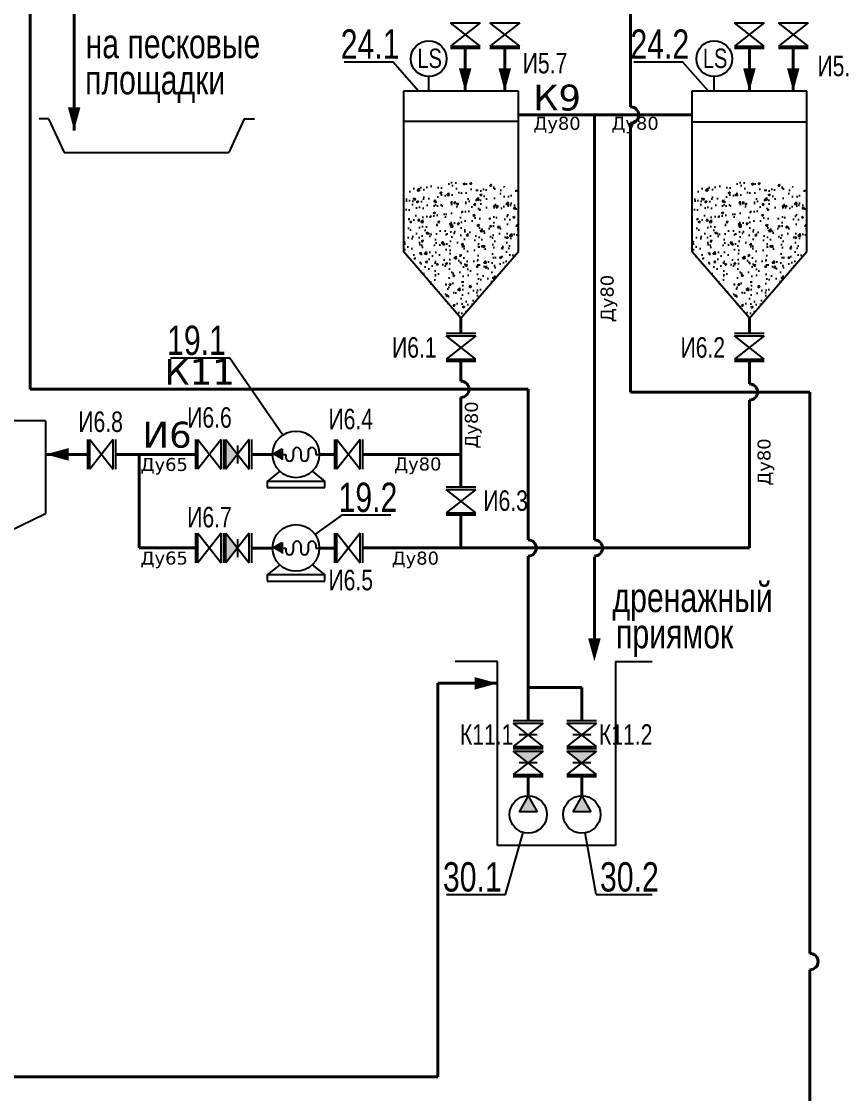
# Model space of a CAD drawing. Extents: x 151310 to 250336, y -70311 to -4848.
# Drawn here: x 227484 to 232217, y -27245 to -21071 of the extents above; entities that cross this region are included whole.
import ezdxf

# ---------------------------------------------------------------- set-up
doc = ezdxf.new("R2010")
doc.units = 0
doc.header["$LTSCALE"] = 300
doc.header["$MEASUREMENT"] = 0
doc.layers.add('1', color=7, linetype='CONTINUOUS')
doc.layers.add('Обозначение задвижек', color=7, linetype='CONTINUOUS')
doc.layers.add('Запорная арматура', color=7, linetype='CONTINUOUS', lineweight=20)
for name, color, linetype, lineweight, true_color in [('И4', 7, 'CONTINUOUS', 40, 0x783c00), ('И5', 7, 'CONTINUOUS', 40, 0x5a3200), ('И6', 7, 'CONTINUOUS', 40, 0x321e00), ('К10', 7, 'CONTINUOUS', 40, 0x006e00), ('К11', 7, 'CONTINUOUS', 40, 0x005000), ('К8', 7, 'CONTINUOUS', 40, 0x008282), ('К9', 7, 'CONTINUOUS', 40, 0x00fa00)]:
    doc.layers.add(name, color=color, linetype=linetype, lineweight=lineweight, true_color=true_color)
doc.styles.add('MONARCH', font='monarch', dxfattribs={"width": 0.77})

msp = doc.modelspace()

# ---------------------------------------------------------------- hatches: boundary and pattern name
at = {"layer": '1', "ltscale": 0.4}
h = msp.add_hatch(dxfattribs=at)
h.set_pattern_fill('AR-CONC', color=256, scale=15.995253)
h.set_pattern_definition([(50, (48847.86, -1536.14), (114.727583, -10.037363), [11.99644, -131.96084]), (355, (48847.86, -1536.14), (-22.19363, 120.31504), [9.59715, -105.56867]), (100.451444, (48857.43, -1536.98), (92.533955, 110.27767), [10.195405, -112.14946]), (46.1842, (48847.86, -1504.15), (170.70795, -26.47523), [17.99466, -197.94126]), (96.63564, (48862.09, -1506.36), (149.50155, 155.81274), [15.29312, -168.22428]), (351.18416, (48847.86, -1504.15), (149.50155, 155.81274), [14.39573, -158.353]), (21, (48863.86, -1512.15), (95.476795, -64.39991), [11.99644, -131.96084]), (326, (48863.86, -1512.15), (38.9189, 115.98959), [9.59715, -105.56867]), (71.451445, (48871.82, -1517.52), (134.3957, 51.589675), [10.195405, -112.14946]), (37.5, (48847.865, -1536.142), (1.945, 53.247215), [0, -104.289051, 0, -107.168197, 0, -105.968553]), (7.5, (48847.865, -1536.14), (42.078639, 63.087152), [0, -61.101868, 0, -101.889763, 0, -40.388015]), (327.5, (48812.195, -1536.142), (85.386251, -3.607709), [0, -39.988133, 0, -124.762976, 0, -165.550872]), (317.5, (48796.2, -1536.14), (93.282105, 16.012045), [0, -51.984573, 0, -82.855412, 0, -117.56511])])
edge = h.paths.add_edge_path()
edge.add_line((230345.1, -22395.9), (230345.1, -22039.2))
edge.add_spline(control_points=[(230345.1, -22039.2), (230233.1, -22014.1), (230015.1, -21966.6), (229794.4, -22028.6), (229685, -22028.3), (229682.5, -22028.3)], knot_values=[7.03529, 7.03529, 7.03529, 7.03529, 325.287239, 626.108141, 633.077798, 633.077798, 633.077798, 633.077798], degree=3, periodic=0)
edge.add_line((229682.5, -22028.3), (229682.5, -22395.9))
edge.add_line((229682.5, -22395.9), (230013.8, -22779.2))
edge.add_line((230013.8, -22779.2), (230345.1, -22395.9))
h = msp.add_hatch(dxfattribs=at)
h.set_pattern_fill('AR-CONC', color=256, scale=15.995253)
h.set_pattern_definition([(50, (50508.63, -1536.14), (114.727583, -10.037363), [11.99644, -131.96084]), (355, (50508.63, -1536.14), (-22.19363, 120.31504), [9.59715, -105.56867]), (100.451444, (50518.19, -1536.98), (92.533955, 110.27767), [10.195405, -112.14946]), (46.1842, (50508.63, -1504.15), (170.70795, -26.47523), [17.99466, -197.94126]), (96.63564, (50522.85, -1506.36), (149.50155, 155.81274), [15.29312, -168.22428]), (351.18416, (50508.63, -1504.15), (149.50155, 155.81274), [14.39573, -158.353]), (21, (50524.62, -1512.15), (95.476795, -64.39991), [11.99644, -131.96084]), (326, (50524.62, -1512.15), (38.9189, 115.98959), [9.59715, -105.56867]), (71.451445, (50532.58, -1517.52), (134.3957, 51.589675), [10.195405, -112.14946]), (37.5, (50508.625, -1536.142), (1.945, 53.247215), [0, -104.289051, 0, -107.168197, 0, -105.968553]), (7.5, (50508.625, -1536.14), (42.078639, 63.087152), [0, -61.101868, 0, -101.889763, 0, -40.388015]), (327.5, (50472.956, -1536.142), (85.386251, -3.607709), [0, -39.988133, 0, -124.762976, 0, -165.550872]), (317.5, (50456.96, -1536.14), (93.282105, 16.012045), [0, -51.984573, 0, -82.855412, 0, -117.56511])])
edge = h.paths.add_edge_path()
edge.add_line((232005.9, -22395.9), (232005.9, -22039.2))
edge.add_spline(control_points=[(232005.9, -22039.2), (231893.8, -22014.1), (231675.8, -21966.6), (231455.1, -22028.6), (231345.7, -22028.3), (231343.2, -22028.3)], knot_values=[7.03529, 7.03529, 7.03529, 7.03529, 325.287239, 626.108141, 633.077798, 633.077798, 633.077798, 633.077798], degree=3, periodic=0)
edge.add_line((231343.2, -22028.3), (231343.2, -22395.9))
edge.add_line((231343.2, -22395.9), (231674.6, -22779.2))
edge.add_line((231674.6, -22779.2), (232005.9, -22395.9))
h = msp.add_hatch(color=256, dxfattribs=at)
h.dxf.hatch_style = 1
h.paths.add_polyline_path([(228660.8, -23649.9), (228727.9, -23564.3), (228660.8, -23478.7)])
at = {"layer": '1', "ltscale": 0.3}
h = msp.add_hatch(color=1, dxfattribs=at)
h.dxf.hatch_style = 1
h.paths.add_polyline_path([(228929.7, -23564.8), (228985.5, -23533.2), (228985.5, -23596)])
at = {"layer": '1', "ltscale": 0.4}
h = msp.add_hatch(color=256, dxfattribs=at)
h.dxf.hatch_style = 1
h.paths.add_polyline_path([(228660.8, -24189.1), (228727.9, -24103.4), (228660.8, -24017.8)])
at = {"layer": '1', "ltscale": 0.3}
h = msp.add_hatch(color=1, dxfattribs=at)
h.dxf.hatch_style = 1
h.paths.add_polyline_path([(228929.7, -24104), (228985.5, -24072.3), (228985.5, -24135.2)])
at = {"layer": '1', "ltscale": 0.4}
h = msp.add_hatch(color=256, dxfattribs=at)
h.dxf.hatch_style = 1
h.paths.add_polyline_path([(230400.9, -25340.2), (230486.5, -25273.1), (230315.2, -25273.1)])
h = msp.add_hatch(color=256, dxfattribs=at)
h.dxf.hatch_style = 1
h.paths.add_polyline_path([(230709.4, -25340.2), (230795, -25273.1), (230623.8, -25273.1)])
at = {"layer": '1', "ltscale": 0.3}
h = msp.add_hatch(color=124, dxfattribs=at)
h.dxf.hatch_style = 1
h.paths.add_polyline_path([(230400.9, -25530.8), (230453.6, -25623.7), (230348.9, -25623.7)])
h = msp.add_hatch(color=124, dxfattribs=at)
h.dxf.hatch_style = 1
h.paths.add_polyline_path([(230709.4, -25530.8), (230762.2, -25623.7), (230657.4, -25623.7)])

# ---------------------------------------------------------------- linework, layer by layer
at = {"layer": '1'}
for p, q in [((229953, -21079.3), (230124.2, -21079.3)), ((230124.2, -21079.3), (229953, -21213.6)), ((230124.2, -21213.6), (229953, -21079.3)), ((230180.9, -21079.3), (230352.2, -21079.3)), ((230352.2, -21079.3), (230180.9, -21213.6)), ((230352.2, -21213.6), (230180.9, -21079.3)), ((231589.2, -21079.3), (231760.5, -21079.3)), ((231760.5, -21079.3), (231589.2, -21213.6)), ((231760.5, -21213.6), (231589.2, -21079.3)), ((231841.7, -21079.3), (232012.9, -21079.3)), ((232012.9, -21079.3), (231841.7, -21213.6)), ((232012.9, -21213.6), (231841.7, -21079.3)), ((229953, -21213.6), (230124.2, -21213.6)), ((230124.2, -21227), (229953, -21227)), ((230180.9, -21213.6), (230352.2, -21213.6)), ((230352.2, -21227), (230180.9, -21227)), ((231589.2, -21213.6), (231760.5, -21213.6)), ((231760.5, -21227), (231589.2, -21227)), ((231841.7, -21213.6), (232012.9, -21213.6)), ((232012.9, -21227), (231841.7, -21227)), ((230099.4, -22867.4), (229928.2, -22867.4)), ((229928.2, -22880.8), (230099.4, -22880.8)), ((230099.4, -22880.8), (229928.2, -23015.1)), ((230099.4, -23015.1), (229928.2, -22880.8)), ((231760.2, -22867.4), (231588.9, -22867.4)), ((231588.9, -22880.8), (231760.2, -22880.8)), ((231760.2, -22880.8), (231588.9, -23015.1)), ((231760.2, -23015.1), (231588.9, -22880.8)), ((229928.2, -23015.1), (230099.4, -23015.1)), ((230099.4, -23028.5), (229928.2, -23028.5)), ((231588.9, -23015.1), (231760.2, -23015.1)), ((231760.2, -23028.5), (231588.9, -23028.5)), ((227864.4, -23478.7), (227864.4, -23649.9)), ((227877.8, -23649.9), (227877.8, -23478.7)), ((227877.8, -23478.7), (228012.1, -23649.9)), ((228012.1, -23478.7), (227877.8, -23649.9)), ((228012.1, -23649.9), (228012.1, -23478.7)), ((228025.5, -23478.7), (228025.5, -23649.9)), ((228486.3, -23478.7), (228486.3, -23649.9)), ((228499.7, -23649.9), (228499.7, -23478.7)), ((228499.7, -23478.7), (228633.9, -23649.9)), ((228633.9, -23478.7), (228499.7, -23649.9)), ((228633.9, -23649.9), (228633.9, -23478.7)), ((228647.4, -23478.7), (228647.4, -23649.9)), ((228660.8, -23649.9), (228660.8, -23478.7)), ((228660.8, -23478.7), (228795.1, -23649.9)), ((228795.1, -23478.7), (228660.8, -23649.9)), ((228727.9, -23512.9), (228727.9, -23615.7)), ((228727.9, -23512.9), (228727.9, -23616.2)), ((228795.1, -23649.9), (228795.1, -23478.7)), ((228808.5, -23478.7), (228808.5, -23649.9)), ((229285.6, -23478.7), (229285.6, -23649.9)), ((229299, -23649.9), (229299, -23478.7)), ((229299, -23478.7), (229433.3, -23649.9)), ((229433.3, -23478.7), (229299, -23649.9)), ((229433.3, -23649.9), (229433.3, -23478.7)), ((229446.7, -23478.7), (229446.7, -23649.9)), ((230099.7, -23753.3), (229928.4, -23753.3)), ((229928.4, -23766.7), (230099.7, -23766.7)), ((230099.7, -23766.7), (229928.4, -23901)), ((230099.7, -23901), (229928.4, -23766.7)), ((229928.4, -23901), (230099.7, -23901)), ((230099.7, -23914.4), (229928.4, -23914.4)), ((228486.3, -24017.8), (228486.3, -24189.1)), ((228499.7, -24189.1), (228499.7, -24017.8)), ((228499.7, -24017.8), (228633.9, -24189.1)), ((228633.9, -24017.8), (228499.7, -24189.1)), ((228633.9, -24189.1), (228633.9, -24017.8)), ((228647.4, -24017.8), (228647.4, -24189.1)), ((228660.8, -24189.1), (228660.8, -24017.8)), ((228660.8, -24017.8), (228795.1, -24189.1)), ((228795.1, -24017.8), (228660.8, -24189.1)), ((228795.1, -24189.1), (228795.1, -24017.8)), ((228808.5, -24017.8), (228808.5, -24189.1)), ((229285.6, -24017.8), (229285.6, -24189.1)), ((229299, -24189.1), (229299, -24017.8)), ((229299, -24017.8), (229433.3, -24189.1)), ((229433.3, -24017.8), (229299, -24189.1)), ((229433.3, -24189.1), (229433.3, -24017.8)), ((229446.7, -24017.8), (229446.7, -24189.1)), ((228727.9, -24052), (228727.9, -24154.8)), ((228727.9, -24052), (228727.9, -24155.3)), ((230486.5, -25098.6), (230315.2, -25098.6)), ((230315.2, -25112), (230486.5, -25112)), ((230486.5, -25112), (230315.2, -25246.2)), ((230486.5, -25246.2), (230315.2, -25112)), ((230795, -25098.6), (230623.8, -25098.6)), ((230623.8, -25112), (230795, -25112)), ((230795, -25112), (230623.8, -25246.2)), ((230795, -25246.2), (230623.8, -25112)), ((230452.2, -25179.1), (230349, -25179.1)), ((230452.2, -25179.1), (230349.5, -25179.1)), ((230760.8, -25179.1), (230657.5, -25179.1)), ((230760.8, -25179.1), (230658, -25179.1)), ((230315.2, -25246.2), (230486.5, -25246.2)), ((230623.8, -25246.2), (230795, -25246.2)), ((230486.5, -25259.7), (230315.2, -25259.7)), ((230315.2, -25273.1), (230486.5, -25273.1)), ((230486.5, -25273.1), (230315.2, -25407.4)), ((230486.5, -25407.4), (230315.2, -25273.1)), ((230795, -25259.7), (230623.8, -25259.7)), ((230623.8, -25273.1), (230795, -25273.1)), ((230795, -25273.1), (230623.8, -25407.4)), ((230795, -25407.4), (230623.8, -25273.1)), ((230452.2, -25340.2), (230349, -25340.2)), ((230452.2, -25340.2), (230349.5, -25340.2)), ((230760.8, -25340.2), (230657.5, -25340.2)), ((230760.8, -25340.2), (230658, -25340.2)), ((230315.2, -25407.4), (230486.5, -25407.4)), ((230486.5, -25420.8), (230315.2, -25420.8)), ((230623.8, -25407.4), (230795, -25407.4)), ((230795, -25420.8), (230623.8, -25420.8))]:
    msp.add_line(p, q, dxfattribs=at)
at = {"layer": '1', "color": 1, "ltscale": 0.4}
for p, q in [((230345.1, -21473.4), (229682.5, -21473.4)), ((229682.5, -21473.4), (229682.5, -22395.9)), ((230345.1, -22395.9), (230345.1, -21473.4)), ((232005.9, -21473.4), (231343.2, -21473.4)), ((231343.2, -21473.4), (231343.2, -22395.9)), ((232005.9, -22395.9), (232005.9, -21473.4)), ((230013.8, -22779.2), (229682.5, -22395.9)), ((230013.8, -22779.2), (230345.1, -22395.9)), ((231674.6, -22779.2), (231343.2, -22395.9)), ((231674.6, -22779.2), (232005.9, -22395.9)), ((228987.8, -23453.6), (228681.1, -23009.2)), ((228985.5, -23564.6), (229005.3, -23564.6)), ((229005.3, -23564.6), (229005.3, -23582.1)), ((229048.4, -23547), (229048.4, -23582.1)), ((229091.5, -23547), (229091.5, -23582.1)), ((229134.7, -23547), (229134.7, -23582.1)), ((229177.8, -23547), (229177.8, -23564.6)), ((229177.8, -23564.6), (229198.6, -23564.6)), ((229329.5, -23913.3), (229173.4, -24025.1)), ((228985.5, -24103.7), (229005.3, -24103.7)), ((229005.3, -24103.7), (229005.3, -24121.2)), ((229048.4, -24086.1), (229048.4, -24121.2)), ((229091.5, -24086.1), (229091.5, -24121.2)), ((229134.7, -24086.1), (229134.7, -24121.2)), ((229177.8, -24086.1), (229177.8, -24103.7)), ((229177.8, -24103.7), (229198.6, -24103.7))]:
    msp.add_line(p, q, dxfattribs=at)
at = {"layer": '1', "ltscale": 0.4}
for p, q in [((227639.5, -21632.6), (227584.8, -21632.6)), ((227639.5, -21632.6), (227728.9, -21825.5)), ((228766.8, -21632.6), (228677.4, -21825.5)), ((228766.8, -21632.6), (228824.5, -21632.6)), ((227728.9, -21825.5), (228677.4, -21825.5)), ((227622.3, -23371.8), (226831.6, -23371.8)), ((227622.3, -23371.8), (227622.3, -23905.6)), ((227227, -24095.4), (227622.3, -23905.6)), ((230225.1, -24756.5), (229981.6, -24756.5)), ((230225.1, -25817.3), (230225.1, -24756.5)), ((230904.1, -24756.5), (230904.1, -25817.3)), ((230904.1, -24756.5), (231114.2, -24756.5)), ((230269.8, -26099.1), (230371.8, -25741.8)), ((230791.5, -26099.1), (230728.6, -25744.2)), ((230904.1, -25817.3), (230225.1, -25817.3))]:
    msp.add_line(p, q, dxfattribs=at)
at = {"layer": '1', "color": 4, "ltscale": 0.4}
for p, q in [((230345.1, -21647.5), (229682.5, -21647.5)), ((231343.2, -21649.2), (232005.9, -21649.2))]:
    msp.add_line(p, q, dxfattribs=at)
at = {"layer": '1', "color": 1}
for p, q in [((228929.7, -23564.8), (228985.5, -23533.2)), ((228970.5, -23660.7), (228898.4, -23719.6)), ((229157.8, -23660.7), (229230, -23719.6)), ((228929.7, -24104), (228985.5, -24072.3)), ((228970.5, -24199.8), (228898.4, -24258.8)), ((229157.8, -24199.8), (229230, -24258.8))]:
    msp.add_line(p, q, dxfattribs=at)
at = {"layer": '1', "color": 1, "ltscale": 0.3}
for p, q in [((228985.5, -23533.2), (228985.5, -23596)), ((228898.4, -23755.5), (229230, -23755.5)), ((228985.5, -24072.3), (228985.5, -24135.2)), ((228898.4, -24294.7), (229230, -24294.7))]:
    msp.add_line(p, q, dxfattribs=at)
at = {"layer": '1', "color": 124}
for p, q in [((230400.9, -25530.8), (230348.9, -25623.7)), ((230400.9, -25530.8), (230453.6, -25623.7)), ((230709.4, -25530.8), (230657.4, -25623.7)), ((230709.4, -25530.8), (230762.2, -25623.7))]:
    msp.add_line(p, q, dxfattribs=at)
at = {"layer": '1', "color": 124, "ltscale": 0.3}
for p, q in [((230453.6, -25623.7), (230348.9, -25623.7)), ((230762.2, -25623.7), (230657.4, -25623.7))]:
    msp.add_line(p, q, dxfattribs=at)
at = {"layer": '1', "color": 1}
for points in [[(229230, -23755.5), (229230, -23719.6), (228898.4, -23719.6), (228898.4, -23755.5)], [(229230, -24294.7), (229230, -24258.8), (228898.4, -24258.8), (228898.4, -24294.7)]]:
    msp.add_lwpolyline(points, dxfattribs=at)
for centre in [(229064.2, -23564.2), (229064.2, -24103.4)]:
    msp.add_circle(centre, 134.4, dxfattribs=at)
at = {"layer": '1', "color": 124}
for centre in [(230401.4, -25638.3), (230709.9, -25638.3)]:
    msp.add_circle(centre, 107.5, dxfattribs=at)
at = {"layer": '1', "color": 1, "ltscale": 0.4}
for centre, start, end in [((229026.8, -23582.1), 180, 0), ((229070, -23547), 0, 180), ((229113.1, -23582.1), 180, 0), ((229156.2, -23547), 0, 180), ((229070, -24086.1), 0, 180), ((229156.2, -24086.1), 0, 180), ((229026.8, -24121.2), 180, 0), ((229113.1, -24121.2), 180, 0)]:
    msp.add_arc(centre, 21.6, start, end, dxfattribs=at)
at = {"layer": 'И4', "ltscale": 0.4}
for p, q in [((230038.3, -21473.4), (230038.6, -21227)), ((231674.6, -21473.4), (231674.8, -21227))]:
    msp.add_line(p, q, dxfattribs=at)
at = {"layer": 'И4', "ltscale": 0.3}
for points in [[(230038.3, -21473.4, 0, 72.3, 0), (230038.3, -21340.5, 45.2, 45.2, 0)], [(231674.6, -21473.4, 0, 72.3, 0), (231674.6, -21340.5, 45.2, 45.2, 0)]]:
    msp.add_lwpolyline(points, format="xyseb", dxfattribs=at)
at = {"layer": 'И5', "ltscale": 0.4}
for p, q in [((230990.3, -20908.4), (230990.3, -21562.9)), ((230266.3, -21473.4), (230266.3, -21227)), ((231927.1, -21473.4), (231927.1, -21227)), ((230990.3, -21656.4), (230990.3, -23205.1)), ((232023.4, -23205.1), (230990.3, -23205.1)), ((232023.4, -26438.4), (232023.4, -23205.1)), ((232023.4, -30749.8), (232023.4, -26531.9))]:
    msp.add_line(p, q, dxfattribs=at)
at = {"layer": 'И5', "ltscale": 0.3}
for points in [[(230266.3, -21473.4, 0, 72.3, 0), (230266.3, -21340.5, 45.2, 45.2, 0)], [(231927.1, -21473.4, 0, 72.3, 0), (231927.1, -21340.5, 45.2, 45.2, 0)]]:
    msp.add_lwpolyline(points, format="xyseb", dxfattribs=at)
at = {"layer": 'И5', "ltscale": 0.4}
for centre in [(230990.3, -21609.6), (232023.4, -26485.2)]:
    msp.add_arc(centre, 46.8, 270, 90, dxfattribs=at)
at = {"layer": 'И6', "ltscale": 0.4}
for p, q in [((230013.8, -22779.2), (230013.8, -22867.4)), ((231674.6, -22779.2), (231674.6, -22867.4)), ((230013.8, -23028.5), (230013.8, -23142.4)), ((231674.6, -23028.5), (231674.6, -23158.3)), ((230013.8, -23236), (230013.8, -23564.3)), ((231674.6, -23251.8), (231674.6, -24103.4)), ((227864.4, -23564.3), (227622.3, -23564.3)), ((228486.3, -23564.3), (228025.5, -23564.3)), ((228160.9, -24103.4), (228160.9, -23564.3)), ((228929.7, -23564.8), (228808.5, -23564.8)), ((229198.6, -23564.6), (229285.6, -23564.6)), ((229446.7, -23564.3), (230013.8, -23564.3)), ((230013.8, -23564.3), (230014.1, -23753.3)), ((230013.8, -23914.4), (230013.8, -24103.4)), ((228486.3, -24103.4), (228160.9, -24103.4)), ((228929.7, -24104), (228808.5, -24104)), ((229198.6, -24103.7), (229285.6, -24103.7)), ((229446.7, -24103.4), (231674.6, -24103.4))]:
    msp.add_line(p, q, dxfattribs=at)
at = {"layer": 'И6', "ltscale": 0.3}
msp.add_lwpolyline([(227622.3, -23564.3, 0, 72.3, 0), (227755.2, -23564.3, 45.2, 45.2, 0)], format="xyseb", dxfattribs=at)
at = {"layer": 'И6', "ltscale": 0.4}
for centre in [(230013.8, -23189.2), (231674.6, -23205.1)]:
    msp.add_arc(centre, 46.8, 270, 90, dxfattribs=at)
at = {"layer": 'К10', "ltscale": 0.4}
for p, q in [((229881, -27148.5), (229881, -24882.8)), ((229881, -24882.8), (230225.1, -24882.8)), ((223022.7, -27148.5), (229881, -27148.5))]:
    msp.add_line(p, q, dxfattribs=at)
at = {"layer": 'К10', "ltscale": 0.3}
msp.add_lwpolyline([(230225.1, -24882.8, 0, 72.3, 0), (230092.2, -24882.8, 45.2, 45.2, 0)], format="xyseb", dxfattribs=at)
at = {"layer": 'К11', "ltscale": 0.4}
for p, q in [((227533.1, -23189.2), (227533.1, -16617.1)), ((230400.9, -23189.2), (227533.1, -23189.2)), ((230400.9, -24056.7), (230400.9, -23189.2)), ((230400.9, -25098.6), (230400.9, -24150.2)), ((230709.4, -24906.8), (230400.9, -24906.8)), ((230709.4, -25098.6), (230709.4, -24906.8)), ((230400.9, -25530.8), (230400.9, -25420.8)), ((230709.4, -25530.8), (230709.4, -25420.8))]:
    msp.add_line(p, q, dxfattribs=at)
msp.add_arc((230400.9, -24103.4), 46.8, 270, 90, dxfattribs=at)
at = {"layer": 'К8', "ltscale": 0.4}
msp.add_line((227787, -16231.8), (227787, -21698.2), dxfattribs=at)
at = {"layer": 'К8', "ltscale": 0.3}
msp.add_lwpolyline([(227787, -21698.2, 0, 72.3, 0), (227787, -21565.4, 45.2, 45.2, 0)], format="xyseb", dxfattribs=at)
at = {"layer": 'К9', "ltscale": 0.4}
for p, q in [((230345.1, -21609.6), (231343.2, -21609.6)), ((230782.4, -21609.6), (230782.4, -24056.7)), ((230782.4, -24154.6), (230782.4, -24690.1))]:
    msp.add_line(p, q, dxfattribs=at)
at = {"layer": 'К9', "ltscale": 0.3}
msp.add_lwpolyline([(230782.4, -24756.5, 0, 72.3, 0), (230782.4, -24623.6, 45.2, 45.2, 0)], format="xyseb", dxfattribs=at)
at = {"layer": 'К9', "ltscale": 0.4}
msp.add_arc((230782.4, -24103.4), 46.8, 270, 90, dxfattribs=at)
at = {"layer": 'Обозначение задвижек', "color": 1, "ltscale": 0.4}
for p, q in [((229341.8, -21303), (229622.2, -21303)), ((229770.5, -21473.4), (229622.2, -21303)), ((231009.7, -21303), (231290.1, -21303)), ((231438.4, -21473.4), (231290.1, -21303)), ((228342.5, -23009.2), (228681.1, -23009.2)), ((229329.5, -23913.3), (229609.9, -23913.3))]:
    msp.add_line(p, q, dxfattribs=at)
at = {"layer": 'Обозначение задвижек', "color": 120, "ltscale": 0.4}
for p, q in [((229828.7, -21473.4), (229828.7, -21388.5)), ((231472.2, -21473.4), (231472.2, -21388.5))]:
    msp.add_line(p, q, dxfattribs=at)
at = {"layer": 'Обозначение задвижек', "ltscale": 0.4}
for p, q in [((229930.5, -26099.1), (230269.8, -26099.1)), ((230791.5, -26099.1), (231115.2, -26099.1))]:
    msp.add_line(p, q, dxfattribs=at)
at = {"layer": 'Обозначение задвижек', "color": 120, "ltscale": 0.4}
for centre in [(229828.7, -21285.8), (231472.2, -21285.8)]:
    msp.add_circle(centre, 102.8, dxfattribs=at)

# ---------------------------------------------------------------- texts
at = {"layer": '1', "color": 1, "ltscale": 0.4, "char_height": 168.91, "attachment_point": 1, "style": 'MONARCH'}
for s, insert in [('24.1', (229321.6, -21116.8)), ('24.2', (230989.4, -21116.8)), ('19.1', (228322.2, -22823)), ('19.2', (229309.3, -23727.1))]:
    msp.add_mtext_dynamic_manual_height_columns(s, width=409.843, gutter_width=879.7, heights=[0], dxfattribs=dict(at, insert=insert))
at = {"layer": '1', "ltscale": 0.4, "char_height": 168.91, "attachment_point": 1, "style": 'MONARCH'}
for s, width, insert in [('на песковые', 1316.363, (227852.8, -21113.8)), ('площадки', 409.843, (227850, -21322.1)), ('дренажный', 1316.363, (230886.4, -24303.7)), ('приямок', 409.843, (230907, -24512)), ('30.1', 409.843, (229910.2, -25912.9)), ('30.2', 409.843, (230814.6, -25912.9))]:
    msp.add_mtext_dynamic_manual_height_columns(s, width=width, gutter_width=879.7, heights=[0], dxfattribs=dict(at, insert=insert))
at = {"layer": 'Запорная арматура', "ltscale": 0.4, "char_height": 118.04, "attachment_point": 1, "style": 'MONARCH'}
for s, insert in [('И5.7', (230369.7, -21252.3)), ('И5.8', (232066.5, -21268.2)), ('И6.1', (229617.4, -22889.3)), ('И6.2', (231278.2, -22889.3)), ('И6.8', (227811.4, -23317.2)), ('И6.6', (228438.1, -23292.5)), ('И6.4', (229251.4, -23301.7)), ('И6.3', (230142.9, -23771.4)), ('И6.7', (228438.1, -23866.5)), ('И6.5', (229251.4, -24229.1)), ('К11.1', (230008.5, -25118.5)), ('К11.2', (230809.1, -25118.5))]:
    msp.add_mtext_dynamic_manual_height_columns(s, width=286.336, gutter_width=44263.9, heights=[0], dxfattribs=dict(at, insert=insert))
at = {"layer": 'И6', "ltscale": 15, "char_height": 75, "width": 304.377, "attachment_point": 3, "rotation": 90}
for insert in [(230036.6, -23259.1), (231721.3, -23472.3)]:
    msp.add_mtext('{\\fVerdana|b0|i0|c204|p34;Ду80}', dxfattribs=dict(at, insert=insert))
at = {"layer": 'И6', "ltscale": 15, "width": 304.377, "attachment_point": 3}
for s, insert, char_height in [('{\\fVerdana|b0|i0|c204|p34;И6}', (228463.7, -23376.1), 149.289), ('{\\fVerdana|b0|i0|c204|p34;Ду65}', (228441.7, -23584.7), 75), ('{\\fVerdana|b0|i0|c204|p34;Ду80}', (229901.5, -23582.1), 75), ('{\\fVerdana|b0|i0|c204|p34;Ду65}', (228441.7, -24123.8), 75), ('{\\fVerdana|b0|i0|c204|p34;Ду80}', (229887.4, -24124.3), 75)]:
    msp.add_mtext(s, dxfattribs=dict(at, insert=insert, char_height=char_height))
at = {"layer": 'К11', "ltscale": 15, "insert": (228712.4, -23014.1), "char_height": 149.289, "width": 304.377, "attachment_point": 3}
msp.add_mtext('{\\fVerdana|b0|i0|c204|p34;К11}', dxfattribs=at)
at = {"layer": 'К9', "ltscale": 15, "width": 304.377, "attachment_point": 3}
for s, insert, char_height in [('{\\fVerdana|b0|i0|c204|p34;К9}', (230705.6, -21434.5), 149.289), ('{\\fVerdana|b0|i0|c204|p34;Ду80}', (230703.1, -21619.9), 75), ('{\\fVerdana|b0|i0|c204|p34;Ду80}', (231152.5, -21619.9), 75)]:
    msp.add_mtext(s, dxfattribs=dict(at, insert=insert, char_height=char_height))
at = {"layer": 'К9', "ltscale": 15, "insert": (230818, -22530.4), "char_height": 75, "width": 304.377, "attachment_point": 3, "rotation": 90}
msp.add_mtext('{\\fVerdana|b0|i0|c204|p34;Ду80}', dxfattribs=at)
at = {"layer": 'Обозначение задвижек', "color": 120, "ltscale": 0.4, "char_height": 111.97, "attachment_point": 1, "style": 'MONARCH'}
for insert in [(229763.3, -21227.3), (231406.7, -21227.3)]:
    msp.add_mtext_dynamic_manual_height_columns('LS', width=293.268, gutter_width=799.8, heights=[0], dxfattribs=dict(at, insert=insert))

doc.saveas('drawing.dxf')
